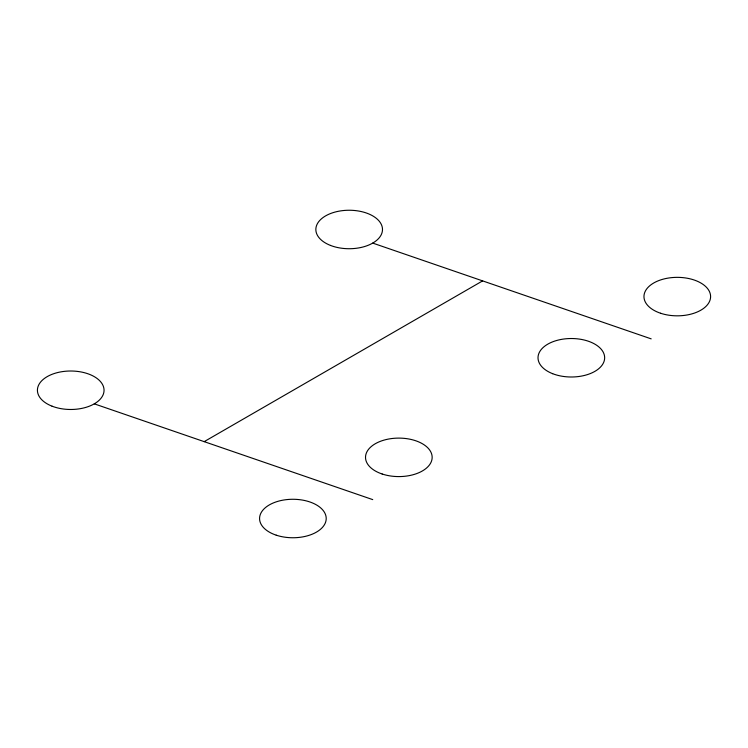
<?xml version="1.0" encoding="UTF-8"?>
<svg xmlns="http://www.w3.org/2000/svg" width="748" height="748" viewBox="0 0 748 748"><rect width="100%" height="100%" fill="white"/><g stroke="black" fill="none" stroke-linecap="round" stroke-linejoin="round"><path stroke-width="1.12" d="M204.176 441.647L482.619 280.883M372.728 243.091L651.181 338.863M94.285 403.845L372.738 499.617M330.485 245.419A33.323 19.242 0 0 0 382.406 230.861A33.323 19.242 0 0 0 334.608 212.18A33.323 19.242 0 0 0 330.485 245.419M552.65 373.691A33.323 19.242 0 0 0 604.571 359.124A33.323 19.242 0 0 0 556.774 340.452A33.323 19.242 0 0 0 552.65 373.691M660.615 313.253A33.323 19.242 0 0 0 710.6 296.591A33.323 19.242 0 0 0 660.615 279.93A33.323 19.242 0 0 0 660.615 313.253M52.042 406.173A33.323 19.242 0 0 0 103.963 391.615A33.323 19.242 0 0 0 56.165 372.943A33.323 19.242 0 0 0 52.042 406.173M276.227 535.175A33.323 19.242 0 0 0 326.212 518.514A33.323 19.242 0 0 0 276.227 501.852A33.323 19.242 0 0 0 276.227 535.175M382.172 474.008A33.323 19.242 0 0 0 432.157 457.346A33.323 19.242 0 0 0 382.172 440.684A33.323 19.242 0 0 0 382.172 474.008"/></g></svg>
